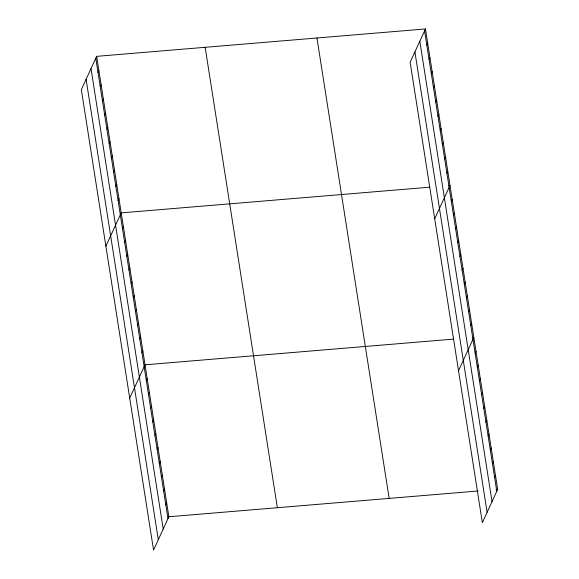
<?xml version="1.0" encoding="UTF-8"?>
<svg xmlns="http://www.w3.org/2000/svg" width="579" height="579" viewBox="0 0 579 579"><rect width="100%" height="100%" fill="white"/><g stroke="black" fill="none" stroke-linecap="round" stroke-linejoin="round"><path stroke-width="0.87" d="M96.65 56.344L81.335 89.651L153.544 550.05L168.858 516.75L96.65 56.344L425.456 28.95L497.665 489.349L482.35 522.656L410.142 62.25L425.456 28.95M98.003 72.484L98.879 70.58M100.239 86.712L101.115 84.809M102.469 100.949L103.344 99.038M104.698 115.178L105.573 113.267M106.934 129.407L107.81 127.503M109.163 143.635L110.039 141.732M111.392 157.864L112.275 155.961M113.629 172.101L114.504 170.19M115.858 186.329L116.734 184.419M118.094 200.558L118.97 198.655M105.885 246.184L121.199 212.884L429.661 187.183M122.487 228.604L123.363 226.693M124.659 242.413L125.534 240.509M126.823 256.229L127.698 254.319M128.987 270.038L129.862 268.128M131.158 283.848L132.034 281.944M133.322 297.664L134.198 295.753M135.486 311.473L136.362 309.57M137.65 325.289L138.533 323.379M139.821 339.099L140.697 337.188M141.985 352.908L142.861 351.004M129.71 398.12L145.032 364.813L453.495 339.113M146.321 380.533L147.196 378.63M148.485 394.35L149.36 392.439M150.649 408.159L151.532 406.248M152.82 421.968L153.696 420.065M154.984 435.784L155.86 433.874M157.148 449.594L158.024 447.69M159.319 463.41L160.195 461.499M161.483 477.219L162.359 475.308M163.647 491.028L164.523 489.125M165.818 504.845L166.694 502.934M426.817 45.09L427.693 43.179M429.046 59.319L429.922 57.408M431.275 73.547L432.151 71.644M433.512 87.776L434.388 85.873M435.741 102.013L436.617 100.102M437.97 116.241L438.853 114.331M440.206 130.47L441.082 128.567M442.436 144.699L443.311 142.796M444.672 158.935L445.548 157.025M446.901 173.164L447.777 171.254M434.691 218.79L450.013 185.49L448.312 185.627M451.302 201.203L452.177 199.299M453.466 215.019L454.341 213.108M455.63 228.828L456.505 226.925M457.801 242.644L458.677 240.734M459.965 256.454L460.841 254.543M462.129 270.263L463.005 268.359M464.3 284.079L465.176 282.168M466.464 297.888L467.34 295.985M468.628 311.705L469.504 309.794M470.792 325.514L471.675 323.603M458.525 370.719L473.839 337.419L472.146 337.557M475.127 353.139L476.003 351.229M477.291 366.948L478.174 365.045M479.463 380.765L480.338 378.854M481.627 394.574L482.502 392.663M483.791 408.383L484.674 406.48M485.962 422.2L486.838 420.289M488.126 436.009L489.002 434.105M490.29 449.825L491.166 447.914M492.461 463.634L493.337 461.724M494.625 477.443L495.501 475.54M168.858 516.75L478.167 490.978M495.971 489.494L497.665 489.349M424.581 30.853L496.789 491.26M419.818 41.218L492.027 501.617M414.904 51.893L487.113 512.292M316.952 37.99L389.16 498.389M205.154 47.304L277.363 507.703M95.774 58.255L167.982 518.654M91.004 68.611L163.213 529.018M86.097 79.287L158.306 539.686"/></g></svg>
